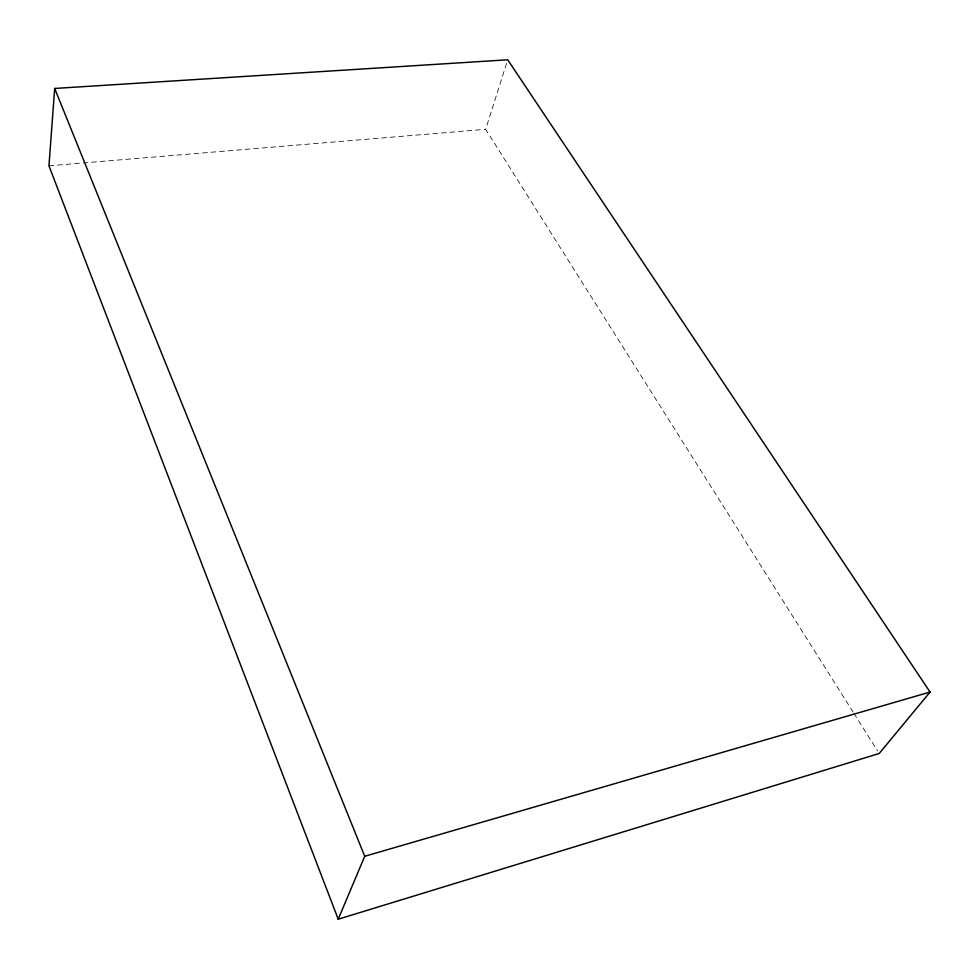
<?xml version="1.0" encoding="UTF-8"?>
<svg xmlns="http://www.w3.org/2000/svg" width="979" height="979" viewBox="0 0 979 979"><rect width="100%" height="100%" fill="white"/><g stroke="black" fill="none" stroke-linecap="round" stroke-linejoin="round"><path stroke-width="0.73" stroke-dasharray="4.89 3.67" d="M853.15 712.125L485.657 129.301L506.792 62.693M48.95 165.818L485.657 129.301M853.957 713.422L877.588 750.905"/><path stroke-width="1.47" d="M54.689 88.453L48.95 165.818L338.22 919.208L879.215 753.487L930.05 692.043L507.709 59.792L54.689 88.453L364.726 856.282L338.22 919.208M364.726 856.282L930.05 692.043"/></g></svg>
